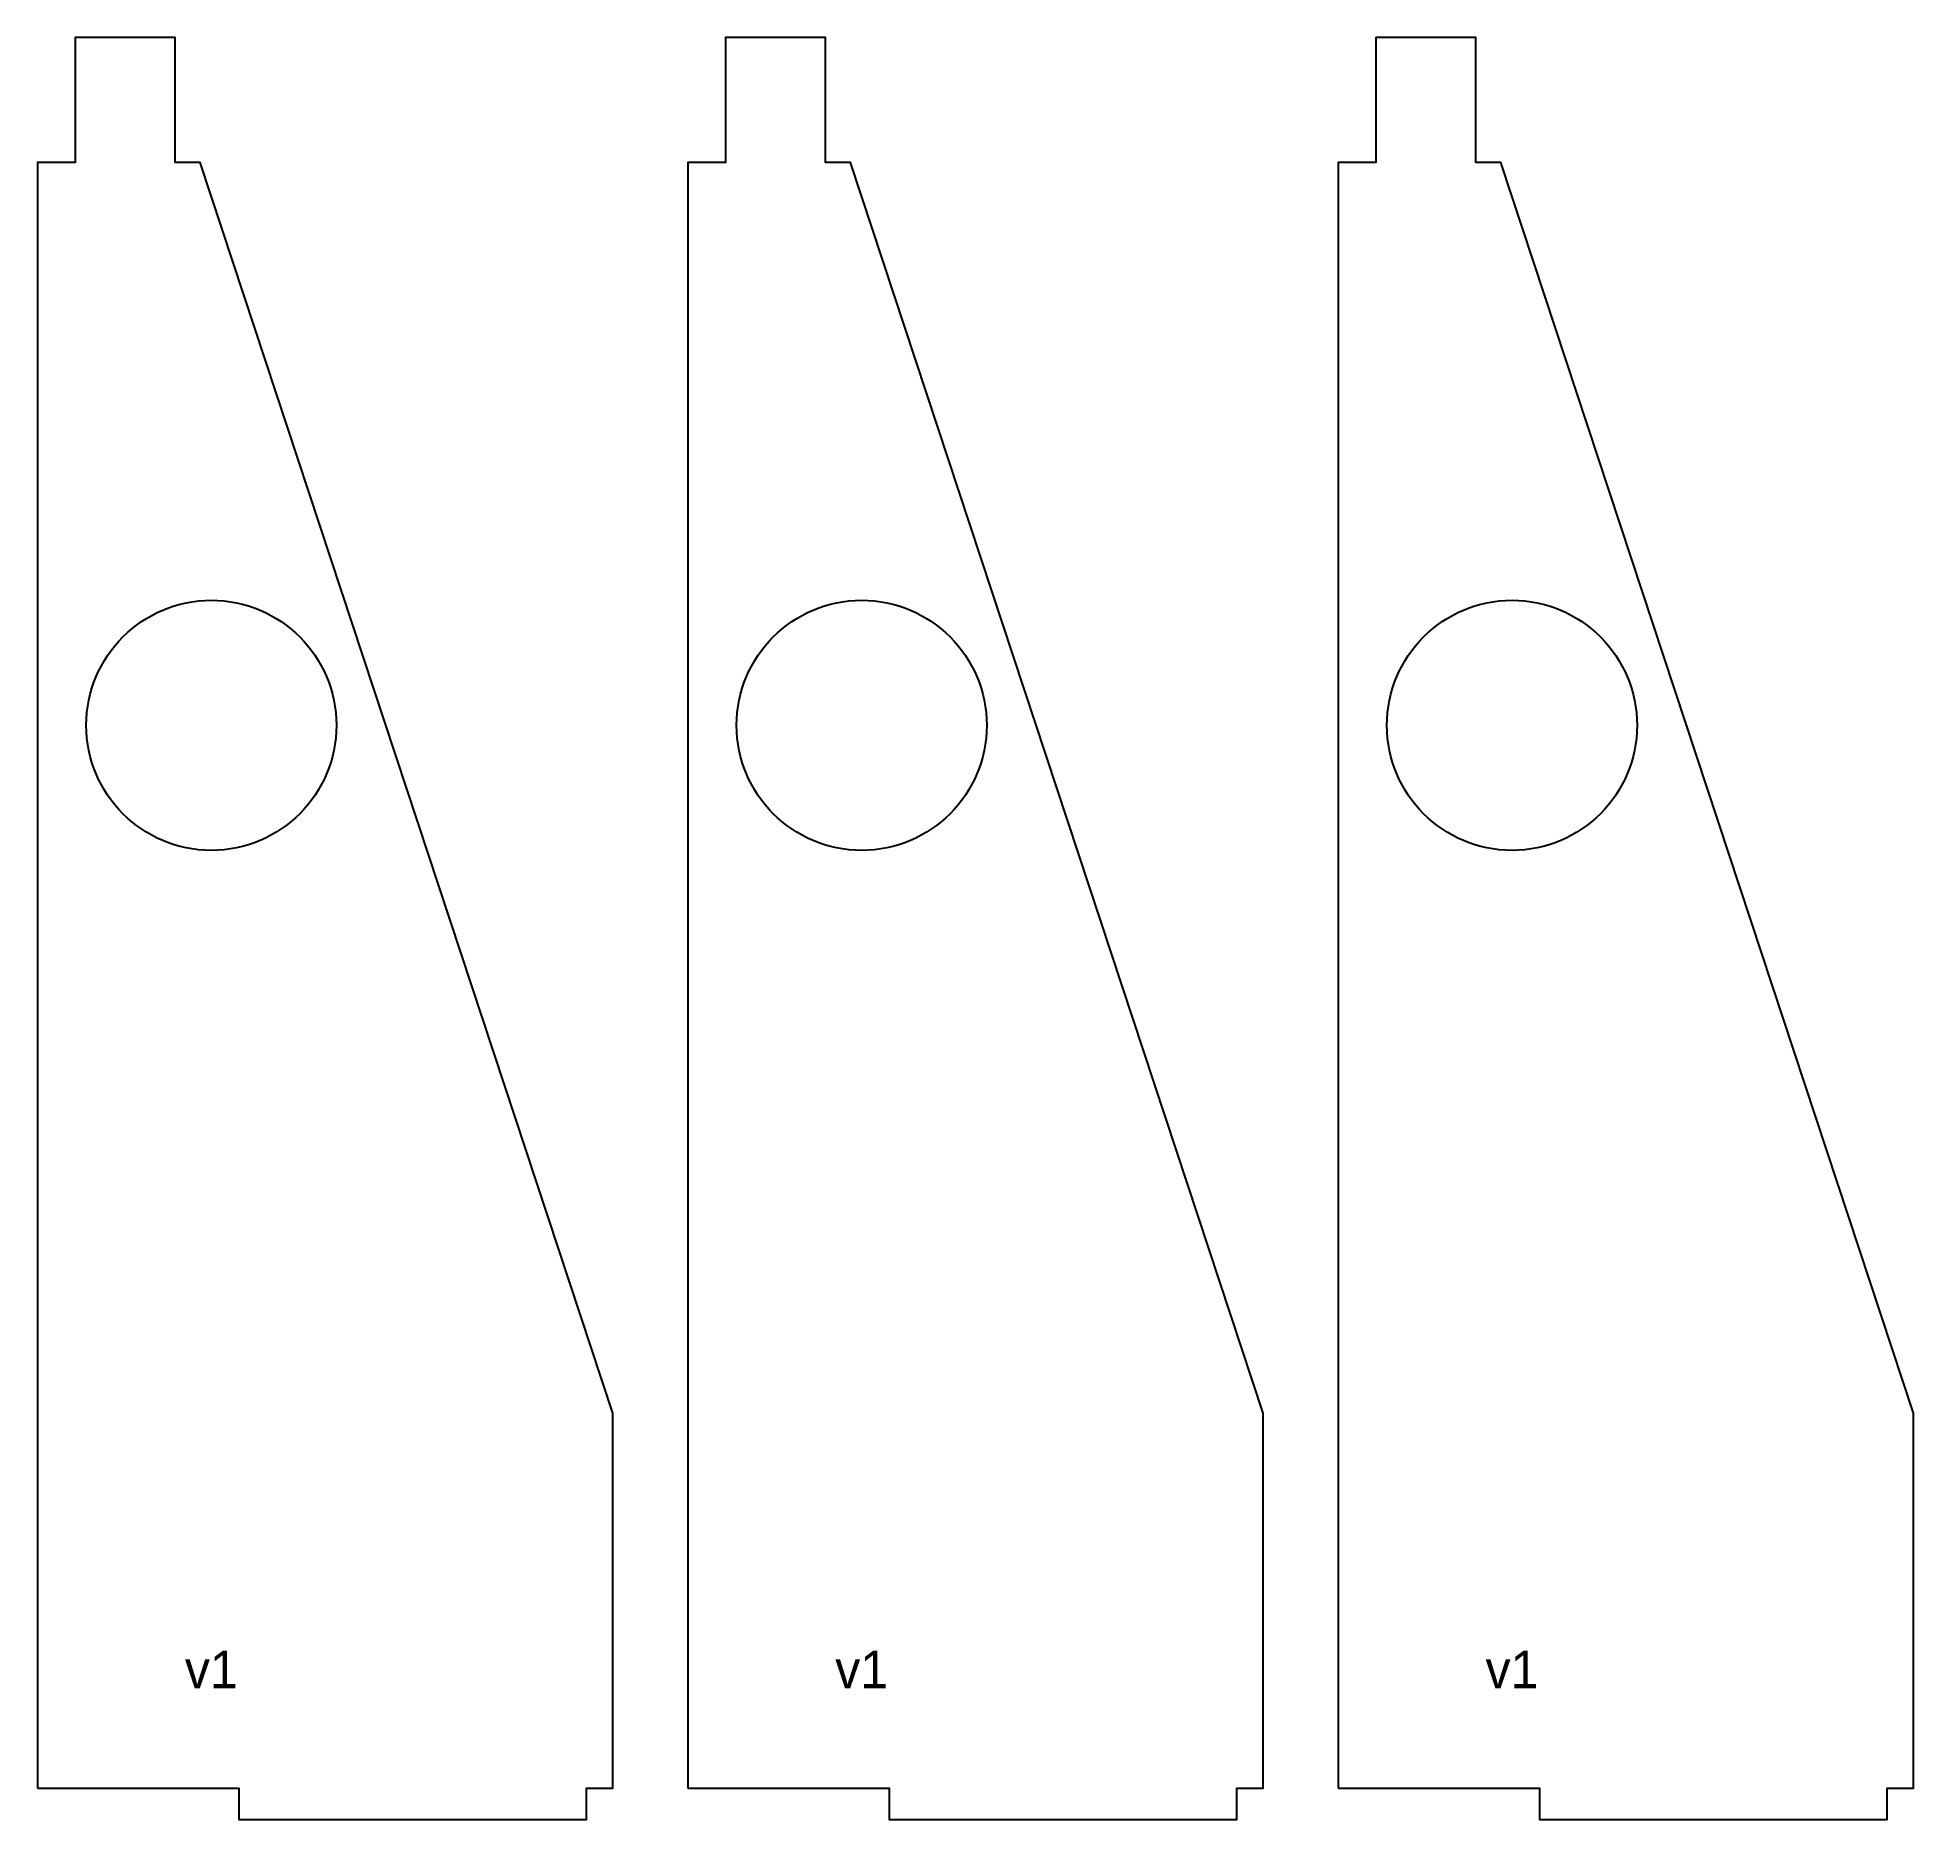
# Model space of a CAD drawing. Header units: millimetres. Extents: x 5 to 155, y 6 to 148.
import ezdxf
from ezdxf.enums import TextEntityAlignment as Align

# ---------------------------------------------------------------- set-up
doc = ezdxf.new("R2010")
doc.units = ezdxf.units.MM
doc.layers.add('CUT', color=1, linetype='CONTINUOUS')
doc.layers.add('ENGRAVE', color=7, linetype='CONTINUOUS')

msp = doc.modelspace()

# ---------------------------------------------------------------- linework, layer by layer
at = {"layer": 'CUT'}
for points in [[(5, 8), (21.1, 8), (21.1, 5.5), (48.9, 5.5), (48.9, 8), (51, 8), (51, 38), (18, 138), (16, 138), (16, 148), (8, 148), (8, 138), (5, 138)], [(57, 8), (73.1, 8), (73.1, 5.5), (100.9, 5.5), (100.9, 8), (103, 8), (103, 38), (70, 138), (68, 138), (68, 148), (60, 148), (60, 138), (57, 138)], [(109, 8), (125.1, 8), (125.1, 5.5), (152.9, 5.5), (152.9, 8), (155, 8), (155, 38), (122, 138), (120, 138), (120, 148), (112, 148), (112, 138), (109, 138)]]:
    msp.add_lwpolyline(points, close=True, dxfattribs=at)
at = {"layer": 'ENGRAVE'}
for centre in [(18.9, 93), (70.9, 93), (122.9, 93)]:
    msp.add_circle(centre, 10, dxfattribs=at)

# ---------------------------------------------------------------- texts
for p in [(18.9, 16), (70.9, 16), (122.9, 16)]:
    msp.add_text('v1', height=3, dxfattribs=at).set_placement(p, align=Align.CENTER)

doc.saveas('drawing.dxf')
